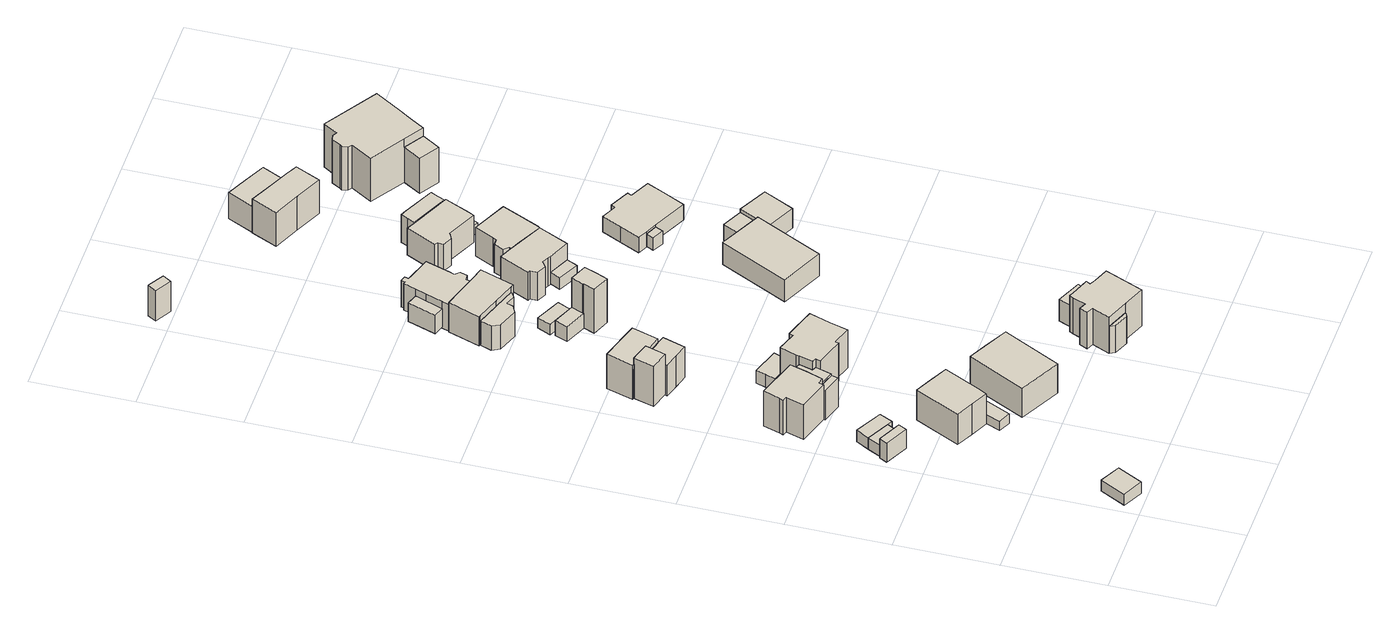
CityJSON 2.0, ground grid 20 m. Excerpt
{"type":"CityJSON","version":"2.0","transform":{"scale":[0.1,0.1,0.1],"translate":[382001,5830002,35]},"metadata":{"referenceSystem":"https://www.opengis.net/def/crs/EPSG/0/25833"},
"CityObjects":{
"building1":{"type":"Building","attributes":{"Gemeindeschluessel":"11000012","BezugspunktDach":"2200","function":"31001_2463","measuredHeight":2.65,"storeysAboveGround":1},"address":[{"country":"Germany","locality":"Berlin","thoroughfareNumber":"11B (2)","thoroughfareName":"Beyschlagstraße"}],"geometry":[{"type":"Solid","lod":"1","boundaries":[[[[0,1,2,3]],[[4,5,6,7]],[[4,7,3,2]],[[5,4,2,1]],[[6,5,1,0]],[[7,6,0,3]]]]}]},
"building2":{"type":"Building","attributes":{"Gemeindeschluessel":"11000012","BezugspunktDach":"2200","function":"51009_1610","measuredHeight":4.38,"storeysAboveGround":0},"address":[{"country":"Germany","locality":"Berlin"}],"geometry":[{"type":"Solid","lod":"1","boundaries":[[[[8,9,10,11,12]],[[13,14,15,16,17]],[[13,17,12,11]],[[14,13,11,10]],[[15,14,10,9]],[[16,15,9,8]],[[17,16,8,12]]]]}]},
"building3":{"type":"Building","attributes":{"Gemeindeschluessel":"11000012","BezugspunktDach":"2200","function":"31001_2463","measuredHeight":2.66,"storeysAboveGround":1},"address":[{"country":"Germany","locality":"Berlin","thoroughfareNumber":"2 (1)","thoroughfareName":"Im Waldwinkel"}],"geometry":[{"type":"Solid","lod":"1","boundaries":[[[[18,19,20,21,22]],[[23,24,25,26,27]],[[23,27,22,21]],[[24,23,21,20]],[[25,24,20,19]],[[26,25,19,18]],[[27,26,18,22]]]]}]},
"building4":{"type":"Building","attributes":{"Gemeindeschluessel":"11000012","BezugspunktDach":"2200","function":"31001_2463","measuredHeight":2.65,"storeysAboveGround":1},"address":[{"country":"Germany","locality":"Berlin","thoroughfareNumber":"2 (2)","thoroughfareName":"Im Waldwinkel"}],"geometry":[{"type":"Solid","lod":"1","boundaries":[[[[20,28,29,30,21]],[[31,32,33,24,23]],[[31,23,21,30]],[[32,31,30,29]],[[33,32,29,28]],[[24,33,28,20]],[[23,24,20,21]]]]}]},
"building5":{"type":"Building","attributes":{"Gemeindeschluessel":"11000012","BezugspunktDach":"2200","function":"31001_1010","measuredHeight":8.99,"storeysAboveGround":1},"address":[{"country":"Germany","locality":"Berlin","thoroughfareNumber":"12","thoroughfareName":"Beyschlagstraße"}],"geometry":[{"type":"Solid","lod":"1","boundaries":[[[[34,35,36,37,38,39,40]],[[41,42,43,44,45,46,47]],[[41,47,40,39]],[[42,41,39,38]],[[43,42,38,37]],[[44,43,37,36]],[[45,44,36,35]],[[46,45,35,34]],[[47,46,34,40]]]]}]},
"building6":{"type":"Building","attributes":{"Gemeindeschluessel":"11000012","BezugspunktDach":"2200","function":"31001_2463","measuredHeight":2.19,"storeysAboveGround":1},"address":[{"country":"Germany","locality":"Berlin","thoroughfareNumber":"12 (1)","thoroughfareName":"Beyschlagstraße"}],"geometry":[{"type":"Solid","lod":"1","boundaries":[[[[48,49,50,51,52]],[[53,54,55,56,57]],[[53,57,52,51]],[[54,53,51,50]],[[55,54,50,49]],[[56,55,49,48]],[[57,56,48,52]]]]}]},
"building7":{"type":"Building","attributes":{"Gemeindeschluessel":"11000012","function":"31001_1010"},"address":[{"country":"Germany","locality":"Berlin","thoroughfareNumber":"2A","thoroughfareName":"Im Waldwinkel"}],"children":["building7-1","building7-2"]},
"building7-1":{"type":"BuildingPart","attributes":{"BezugspunktDach":"2200","measuredHeight":10,"storeysAboveGround":2},"parents":["building7"],"geometry":[{"type":"MultiSurface","lod":"1","boundaries":[[[58,59,60,61,62,63,64,65,66,67,68]],[[69,70,71,72,73,74,75,76,77,78,79]],[[69,79,68,67]],[[70,69,67,66]],[[71,70,66,65]],[[72,71,65,64]],[[73,72,64,63]],[[74,73,63,62]],[[80,81,74,62,61]],[[82,80,75,61,60]],[[77,76,60,59]],[[78,77,59,58]],[[79,78,58,68]],[[75,74,81,80]],[[76,75,80,82]]]}]},
"building7-2":{"type":"BuildingPart","attributes":{"BezugspunktDach":"2200","measuredHeight":7.22,"storeysAboveGround":2},"parents":["building7"],"geometry":[{"type":"MultiSurface","lod":"1","boundaries":[[[83,84,85,86,87,81,82]],[[74,88,89,90,91,92,76]],[[93,75,94]],[[88,74,81,87]],[[89,88,87,86]],[[90,89,86,85]],[[91,90,85,84]],[[92,91,84,83]],[[76,92,83,82]],[[94,75,80,81,74]],[[76,82,80,75,93]]]}]},
"building8":{"type":"Building","attributes":{"Gemeindeschluessel":"11000012","BezugspunktDach":"2200","function":"51009_1610","measuredHeight":6.75,"storeysAboveGround":0},"address":[{"country":"Germany","locality":"Berlin"}],"geometry":[{"type":"Solid","lod":"1","boundaries":[[[[95,96,97,98,99]],[[100,101,102,103,104]],[[100,104,99,98]],[[101,100,98,97]],[[102,101,97,96]],[[103,102,96,95]],[[104,103,95,99]]]]}]},
"building9":{"type":"Building","attributes":{"Gemeindeschluessel":"11000012","BezugspunktDach":"2200","function":"31001_1010","measuredHeight":9.01,"storeysAboveGround":1},"address":[{"country":"Germany","locality":"Berlin","thoroughfareNumber":"10A","thoroughfareName":"Beyschlagstraße"}],"geometry":[{"type":"Solid","lod":"1","boundaries":[[[[105,106,107,108,109]],[[110,111,112,113,114]],[[110,114,109,108]],[[111,110,108,107]],[[112,111,107,106]],[[113,112,106,105]],[[114,113,105,109]]]]}]},
"building10":{"type":"Building","attributes":{"Gemeindeschluessel":"11000012","function":"31001_1010"},"address":[{"country":"Germany","locality":"Berlin","thoroughfareNumber":"4","thoroughfareName":"Im Waldwinkel"}],"children":["building10-1","building10-2","building10-3"]},
"building10-1":{"type":"BuildingPart","attributes":{"BezugspunktDach":"2200","measuredHeight":9.61,"storeysAboveGround":2},"parents":["building10"],"geometry":[{"type":"MultiSurface","lod":"1","boundaries":[[[115,116,117,118,119,120]],[[121,122,123,124,125,126]],[[121,126,120,119]],[[122,121,119,118]],[[123,122,118,117]],[[127,128,129,124,123,117,116],[129,128,130,123]],[[125,124,131,132,133]],[[126,125,115,120]],[[124,129,128,127]],[[128,129,123,130]],[[133,132,131,116,115]]]}]},
"building10-2":{"type":"BuildingPart","attributes":{"BezugspunktDach":"2200","measuredHeight":8.41,"storeysAboveGround":2},"parents":["building10"],"geometry":[{"type":"MultiSurface","lod":"1","boundaries":[[[134,135,136,130,128,127,137,138]],[[139,124,129,123,140,141,142,143]],[[139,143,138,137]],[[124,139,144,131]],[[140,123,130,136]],[[141,140,136,135]],[[142,141,135,134]],[[143,142,134,138]],[[131,144,137,127]],[[129,124,127,128]],[[123,129,128,130,145]]]}]},
"building10-3":{"type":"BuildingPart","attributes":{"BezugspunktDach":"2200","measuredHeight":10.98,"storeysAboveGround":2},"parents":["building10"],"geometry":[{"type":"MultiSurface","lod":"1","boundaries":[[[146,147,148,149]],[[132,131,144,150]],[[132,150,149,148]],[[116,115,151,148,147]],[[144,137,127,147,146]],[[150,144,146,149]],[[131,132,151,115,116]],[[131,152,127,137,144]]]}]},
"building11":{"type":"Building","attributes":{"Gemeindeschluessel":"11000012","BezugspunktDach":"2200","function":"31001_2463","measuredHeight":4.24,"storeysAboveGround":1},"address":[{"country":"Germany","locality":"Berlin","thoroughfareNumber":"2A (2)","thoroughfareName":"Im Waldwinkel"}],"geometry":[{"type":"Solid","lod":"1","boundaries":[[[[153,154,155,156,157,158,159,160]],[[161,162,163,164,165,166,167,168]],[[161,168,160,159]],[[162,161,159,158]],[[163,162,158,157]],[[164,163,157,156]],[[165,164,156,155]],[[166,165,155,154]],[[167,166,154,153]],[[168,167,153,160]]]]}]},
"building12":{"type":"Building","attributes":{"Gemeindeschluessel":"11000012","BezugspunktDach":"2200","function":"31001_1010","measuredHeight":11.23,"storeysAboveGround":2},"address":[{"country":"Germany","locality":"Berlin","thoroughfareNumber":"2A (1)","thoroughfareName":"Im Waldwinkel"}],"geometry":[{"type":"Solid","lod":"1","boundaries":[[[[169,170,171,172,173,174,175,176,177,178,179,180,181]],[[182,183,184,185,186,187,188,189,190,191,192,193,194]],[[182,194,181,180]],[[183,182,180,179]],[[184,183,179,178]],[[185,184,178,177]],[[186,185,177,176]],[[187,186,176,175]],[[188,187,175,174]],[[189,188,174,173]],[[190,189,173,172]],[[191,190,172,171]],[[192,191,171,170]],[[193,192,170,169]],[[194,193,169,181]]]]}]},
"building13":{"type":"Building","attributes":{"Gemeindeschluessel":"11000012","function":"31001_1010"},"address":[{"country":"Germany","locality":"Berlin","thoroughfareNumber":"10","thoroughfareName":"Beyschlagstraße"}],"children":["building13-1","building13-2","building13-3"]},
"building13-1":{"type":"BuildingPart","attributes":{"BezugspunktDach":"2200","measuredHeight":11.13,"storeysAboveGround":2},"parents":["building13"],"geometry":[{"type":"MultiSurface","lod":"1","boundaries":[[[195,196,197,198,199,200,201,202,203,204,205,206,207,208]],[[209,210,211,212,213,214,215,216,217,218,219,220,221,222]],[[209,222,208,207]],[[210,209,207,206]],[[211,210,206,205]],[[212,211,205,204]],[[213,212,204,203]],[[214,213,203,202]],[[215,214,202,201]],[[223,224,225,201,200]],[[216,215,225,226,227]],[[217,216,227,228,229,224,200,199]],[[230,231,229,199,198]],[[218,217,232,228,233]],[[219,218,198,197]],[[220,219,197,196]],[[221,220,196,195]],[[222,221,195,208],[221,222,234,235]],[[227,226,225,224,223]],[[224,229,228,227]],[[233,228,232,229,231,230]],[[234,222,221,235]]]}]},
"building13-2":{"type":"BuildingPart","attributes":{"BezugspunktDach":"2200","measuredHeight":6.42,"storeysAboveGround":2},"parents":["building13"],"geometry":[{"type":"Solid","lod":"1","boundaries":[[[[236,237,235,234]],[[221,238,239,222]],[[238,221,235,237]],[[239,238,237,236]],[[222,239,236,234]],[[221,222,234,235]]]]}]},
"building13-3":{"type":"BuildingPart","attributes":{"BezugspunktDach":"2200","measuredHeight":5.04,"storeysAboveGround":2},"parents":["building13"],"geometry":[{"type":"MultiSurface","lod":"1","boundaries":[[[224,229,231,240,241,225]],[[242,243,233,228,227,226]],[[242,226,225,241]],[[243,242,241,240]],[[233,243,240,231]],[[233,231,229,228]],[[228,229,224,227]],[[226,227,244,224,225]]]}]},
"building14":{"type":"Building","attributes":{"Gemeindeschluessel":"11000012","BezugspunktDach":"2200","function":"31001_2723","measuredHeight":3.46,"storeysAboveGround":1},"address":[{"country":"Germany","locality":"Berlin","thoroughfareNumber":"4 (2)","thoroughfareName":"Im Waldwinkel"}],"geometry":[{"type":"Solid","lod":"1","boundaries":[[[[245,246,247,248]],[[249,250,251,252]],[[249,252,248,247]],[[250,249,247,246]],[[251,250,246,245]],[[252,251,245,248]]]]}]},
"building15":{"type":"Building","attributes":{"Gemeindeschluessel":"11000012","BezugspunktDach":"2200","function":"51009_1610","measuredHeight":5.02,"storeysAboveGround":0},"address":[{"country":"Germany","locality":"Berlin"}],"geometry":[{"type":"Solid","lod":"1","boundaries":[[[[253,254,255,256]],[[257,258,259,260]],[[257,260,256,255]],[[258,257,255,254]],[[259,258,254,253]],[[260,259,253,256]]]]}]},
"building16":{"type":"Building","attributes":{"Gemeindeschluessel":"11000012","BezugspunktDach":"2200","function":"31001_2000","measuredHeight":2.46,"storeysAboveGround":1},"address":[{"country":"Germany","locality":"Berlin","thoroughfareNumber":"6B (1)","thoroughfareName":"Im Waldwinkel"}],"geometry":[{"type":"Solid","lod":"1","boundaries":[[[[261,262,263,264]],[[265,266,267,268]],[[265,268,264,263]],[[266,265,263,262]],[[267,266,262,261]],[[268,267,261,264]]]]}]},
"building17":{"type":"Building","attributes":{"Gemeindeschluessel":"11000012","function":"31001_1010"},"address":[{"country":"Germany","locality":"Berlin","thoroughfareNumber":"6A","thoroughfareName":"Im Waldwinkel"}],"children":["building17-1","building17-2"]},
"building17-1":{"type":"BuildingPart","attributes":{"BezugspunktDach":"2200","measuredHeight":8.02,"storeysAboveGround":1},"parents":["building17"],"geometry":[{"type":"MultiSurface","lod":"1","boundaries":[[[269,270,271,272,273,274,275,276,277]],[[278,279,280,281,282,283,284,285,286]],[[278,286,277,276]],[[279,278,276,275]],[[280,279,275,274]],[[281,280,274,273]],[[282,281,273,272]],[[283,282,272,271]],[[287,288,271,270]],[[285,289,287,284,270,269]],[[286,285,269,277]],[[284,283,290,288,287]],[[284,287,289,285]]]}]},
"building17-2":{"type":"BuildingPart","attributes":{"BezugspunktDach":"2200","measuredHeight":5.65,"storeysAboveGround":1},"parents":["building17"],"geometry":[{"type":"MultiSurface","lod":"1","boundaries":[[[291,292,293,294,295,288,289,296]],[[285,283,297,298,299,300,301,302]],[[285,302,296,289]],[[285,284,283]],[[297,283,288,295]],[[298,297,295,294]],[[299,298,294,293]],[[300,299,293,292]],[[301,300,292,291]],[[302,301,291,296]],[[283,284,287,288]],[[289,287,284,285]]]}]},
"building18":{"type":"Building","attributes":{"Gemeindeschluessel":"11000012","BezugspunktDach":"2200","function":"31001_2723","measuredHeight":11.25,"storeysAboveGround":1},"address":[{"country":"Germany","locality":"Berlin","thoroughfareNumber":"4 (1)","thoroughfareName":"Im Waldwinkel"}],"geometry":[{"type":"Solid","lod":"1","boundaries":[[[[303,304,305,306,307,308,309]],[[310,311,312,313,314,315,316]],[[310,316,309,308]],[[311,310,308,307]],[[312,311,307,306]],[[313,312,306,305]],[[314,313,305,304]],[[315,314,304,303]],[[316,315,303,309]]]]}]},
"building19":{"type":"Building","attributes":{"Gemeindeschluessel":"11000012","BezugspunktDach":"2200","function":"51009_1610","measuredHeight":7.08,"storeysAboveGround":0},"address":[{"country":"Germany","locality":"Berlin"}],"geometry":[{"type":"Solid","lod":"1","boundaries":[[[[317,318,319,320,321]],[[322,323,324,325,326]],[[322,326,321,320]],[[323,322,320,319]],[[324,323,319,318]],[[325,324,318,317]],[[326,325,317,321]]]]}]},
"building20":{"type":"Building","attributes":{"Gemeindeschluessel":"11000012","BezugspunktDach":"2200","function":"31001_1010","measuredHeight":7.64,"storeysAboveGround":1},"address":[{"country":"Germany","locality":"Berlin","thoroughfareNumber":"6","thoroughfareName":"Im Waldwinkel"}],"geometry":[{"type":"Solid","lod":"1","boundaries":[[[[327,328,329,330,331,332,333,334,335,336,337,338,339,340,341,342]],[[343,344,345,346,347,348,349,350,351,352,353,354,355,356,357,358]],[[343,358,342,341]],[[344,343,341,340]],[[345,344,340,339]],[[346,345,339,338]],[[347,346,338,337]],[[348,347,337,336]],[[349,348,336,335]],[[350,349,335,334]],[[351,350,334,333]],[[352,351,333,332]],[[353,352,332,331]],[[354,353,331,330]],[[355,354,330,329]],[[356,355,329,328]],[[357,356,328,327]],[[358,357,327,342]]]]}]},
"building21":{"type":"Building","attributes":{"Gemeindeschluessel":"11000012","BezugspunktDach":"2200","function":"51009_1610","measuredHeight":2.72,"storeysAboveGround":0},"address":[{"country":"Germany","locality":"Berlin"}],"geometry":[{"type":"Solid","lod":"1","boundaries":[[[[359,360,361,362]],[[363,364,365,366]],[[363,366,362,361]],[[364,363,361,360]],[[365,364,360,359]],[[366,365,359,362]]]]}]},
"building22":{"type":"Building","attributes":{"Gemeindeschluessel":"11000012","BezugspunktDach":"2200","function":"31001_1010","measuredHeight":8.05,"storeysAboveGround":1},"address":[{"country":"Germany","locality":"Berlin","thoroughfareNumber":"6B","thoroughfareName":"Im Waldwinkel"}],"geometry":[{"type":"Solid","lod":"1","boundaries":[[[[367,368,369,370,371,372,373,374,375,376,377,378]],[[379,380,381,382,383,384,385,386,387,388,389,390]],[[379,390,378,377]],[[380,379,377,376]],[[381,380,376,375]],[[382,381,375,374]],[[383,382,374,373]],[[384,383,373,372]],[[385,384,372,371]],[[386,385,371,370]],[[387,386,370,369]],[[388,387,369,368]],[[389,388,368,367]],[[390,389,367,378]]]]}]},
"building23":{"type":"Building","attributes":{"Gemeindeschluessel":"11000012","function":"31001_1010"},"address":[{"country":"Germany","locality":"Berlin","thoroughfareNumber":"2B","thoroughfareName":"Im Waldwinkel"}],"children":["building23-1","building23-2","building23-3"]},
"building23-1":{"type":"BuildingPart","attributes":{"BezugspunktDach":"2200","measuredHeight":6.68,"storeysAboveGround":1},"parents":["building23"],"geometry":[{"type":"MultiSurface","lod":"1","boundaries":[[[391,392,393,394]],[[395,396,397,398]],[[395,398,394,393]],[[396,399,400,401,395,393,392]],[[397,396,402,403,404,392,391]],[[398,397,391,394]],[[401,400,399,396]],[[404,403,402,396]]]}]},
"building23-2":{"type":"BuildingPart","attributes":{"BezugspunktDach":"2200","measuredHeight":3.85,"storeysAboveGround":1},"parents":["building23"],"geometry":[{"type":"Solid","lod":"1","boundaries":[[[[399,405,406,400]],[[407,408,396,401]],[[407,401,400,406]],[[408,407,406,405]],[[405,399,396,408]],[[401,396,399,400]]]]}]},
"building23-3":{"type":"BuildingPart","attributes":{"BezugspunktDach":"2200","measuredHeight":5.84,"storeysAboveGround":1},"parents":["building23"],"geometry":[{"type":"MultiSurface","lod":"1","boundaries":[[[409,410,411,403]],[[408,412,413,402]],[[408,405,399,396,404,411]],[[412,408,411,410]],[[413,412,410,409]],[[402,413,409,403]],[[402,403,404,396]],[[396,399,405,408]]]}]},
"building24":{"type":"Building","attributes":{"Gemeindeschluessel":"11000012","BezugspunktDach":"2200","function":"31001_1010","measuredHeight":8.02,"storeysAboveGround":1},"address":[{"country":"Germany","locality":"Berlin","thoroughfareNumber":"6C","thoroughfareName":"Im Waldwinkel"}],"geometry":[{"type":"Solid","lod":"1","boundaries":[[[[414,376,374,415,416,417,418,419,420,421,422,423]],[[424,425,426,427,428,429,430,431,432,433,434,435]],[[424,435,423,422]],[[425,424,422,421]],[[426,425,421,420]],[[427,426,420,419]],[[428,427,419,418]],[[429,428,418,417]],[[430,429,417,416]],[[431,430,416,415]],[[432,431,415,374]],[[433,432,374,376]],[[434,433,376,414]],[[435,434,414,423]]]]}]},
"building25":{"type":"Building","attributes":{"Gemeindeschluessel":"11000012","BezugspunktDach":"2200","function":"31001_1010","measuredHeight":6.28,"storeysAboveGround":1},"address":[{"country":"Germany","locality":"Berlin","thoroughfareNumber":"6D","thoroughfareName":"Im Waldwinkel"}],"geometry":[{"type":"Solid","lod":"1","boundaries":[[[[436,437,438,439,440,441,442,443,444,445,446]],[[447,448,449,450,451,452,453,454,455,456,457]],[[447,457,446,445]],[[448,447,445,444]],[[449,448,444,443]],[[450,449,443,442]],[[451,450,442,441]],[[452,451,441,440]],[[453,452,440,439]],[[454,453,439,438]],[[455,454,438,437]],[[456,455,437,436]],[[457,456,436,446]]]]}]},
"building26":{"type":"Building","attributes":{"Gemeindeschluessel":"11000012","BezugspunktDach":"2200","function":"51009_1610","measuredHeight":3.02,"storeysAboveGround":0},"address":[{"country":"Germany","locality":"Berlin"}],"geometry":[{"type":"Solid","lod":"1","boundaries":[[[[458,459,460,461]],[[462,463,464,465]],[[462,465,461,460]],[[463,462,460,459]],[[464,463,459,458]],[[465,464,458,461]]]]}]},
"building27":{"type":"Building","attributes":{"Gemeindeschluessel":"11000012","BezugspunktDach":"2200","function":"51009_1610","measuredHeight":3.33,"storeysAboveGround":0},"address":[{"country":"Germany","locality":"Berlin"}],"geometry":[{"type":"Solid","lod":"1","boundaries":[[[[466,467,468,469,470,471]],[[472,473,474,475,476,477]],[[472,477,471,470]],[[473,472,470,469]],[[474,473,469,468]],[[475,474,468,467]],[[476,475,467,466]],[[477,476,466,471]]]]}]},
"building28":{"type":"Building","attributes":{"Gemeindeschluessel":"11000012","BezugspunktDach":"2200","function":"31001_2463","measuredHeight":6.71,"storeysAboveGround":1},"address":[{"country":"Germany","locality":"Berlin","thoroughfareNumber":"6D (1)","thoroughfareName":"Im Waldwinkel"}],"geometry":[{"type":"Solid","lod":"1","boundaries":[[[[478,479,480,481,482,483,484]],[[485,486,487,488,489,449,448]],[[485,448,484,483]],[[486,485,483,482]],[[487,486,482,481]],[[488,487,481,480]],[[489,488,480,479]],[[449,489,479,478]],[[448,449,478,484]]]]}]},
"building29":{"type":"Building","attributes":{"Gemeindeschluessel":"11000012","BezugspunktDach":"2200","function":"51009_1610","measuredHeight":2.35,"storeysAboveGround":0},"address":[{"country":"Germany","locality":"Berlin"}],"geometry":[{"type":"Solid","lod":"1","boundaries":[[[[490,491,492,493]],[[494,495,496,497]],[[494,497,493,492]],[[495,494,492,491]],[[496,495,491,490]],[[497,496,490,493]]]]}]},
"building30":{"type":"Building","attributes":{"Gemeindeschluessel":"11000012","BezugspunktDach":"2200","function":"31001_1010","measuredHeight":4.29,"storeysAboveGround":1},"address":[{"country":"Germany","locality":"Berlin","thoroughfareNumber":"149 (1)","thoroughfareName":"Ruppiner Chaussee"}],"geometry":[{"type":"Solid","lod":"1","boundaries":[[[[498,499,500,501,502,503,504,505,506,507,508,509]],[[510,511,512,513,514,515,516,517,518,519,520,521]],[[510,521,509,508]],[[511,510,508,507]],[[512,511,507,506]],[[513,512,506,505]],[[514,513,505,504]],[[515,514,504,503]],[[516,515,503,502]],[[517,516,502,501]],[[518,517,501,500]],[[519,518,500,499]],[[520,519,499,498]],[[521,520,498,509]]]]}]},
"building31":{"type":"Building","attributes":{"Gemeindeschluessel":"11000012","function":"31001_1010"},"address":[{"country":"Germany","locality":"Berlin","thoroughfareNumber":"151A","thoroughfareName":"Ruppiner Chaussee"}],"children":["building31-1","building31-2"]},
"building31-1":{"type":"BuildingPart","attributes":{"BezugspunktDach":"2200","measuredHeight":7.62,"storeysAboveGround":2},"parents":["building31"],"geometry":[{"type":"MultiSurface","lod":"1","boundaries":[[[522,523,524,525,526]],[[527,528,529,530,531]],[[527,531,526,525]],[[528,527,525,524]],[[529,528,524,523]],[[530,529,523,522]],[[532,533,526,531]],[[530,522,533,532]]]}]},
"building31-2":{"type":"BuildingPart","attributes":{"BezugspunktDach":"2200","measuredHeight":10.63,"storeysAboveGround":2},"parents":["building31"],"geometry":[{"type":"MultiSurface","lod":"1","boundaries":[[[534,535,536,537,538,539,540]],[[541,542,543,544,545,546,547]],[[541,547,540,539]],[[533,526,531,532,542,541,539,538]],[[522,533,532,530,543,542,538,537]],[[544,543,537,536]],[[545,544,536,535]],[[546,545,535,534]],[[547,546,534,540]],[[532,531,526,533]],[[530,532,533,522]]]}]},
"building32":{"type":"Building","attributes":{"Gemeindeschluessel":"11000012","function":"31001_1010"},"address":[{"country":"Germany","locality":"Berlin","thoroughfareNumber":"151","thoroughfareName":"Ruppiner Chaussee"}],"children":["building32-1","building32-2"]},
"building32-1":{"type":"BuildingPart","attributes":{"BezugspunktDach":"2200","measuredHeight":12.08,"storeysAboveGround":1},"parents":["building32"],"geometry":[{"type":"MultiSurface","lod":"1","boundaries":[[[548,549,550,551,552,553,554,555,556,557,558,559,560,561,562]],[[563,564,565,566,567,568,569,570,571,572,573,574,575,576,577]],[[563,577,562,561]],[[564,563,561,560]],[[565,564,560,559]],[[566,565,559,558]],[[567,566,558,557]],[[568,567,557,556]],[[569,568,556,555]],[[570,569,555,554]],[[571,570,554,553]],[[572,571,553,552]],[[573,572,552,551]],[[574,573,551,550]],[[575,574,550,549]],[[578,579,575,549,548]],[[577,576,548,562]],[[576,575,579,578]]]}]},
"building32-2":{"type":"BuildingPart","attributes":{"BezugspunktDach":"2200","measuredHeight":8.37,"storeysAboveGround":1},"parents":["building32"],"geometry":[{"type":"Solid","lod":"1","boundaries":[[[[580,579,578,581]],[[576,575,582,583]],[[576,583,581,578]],[[582,575,579,580]],[[583,582,580,581]],[[576,578,579,575]]]]}]}
},
"vertices":[
[49,10,38],[75,60,38],[35,80,38],[9,30,38],[35,80,12],[75,60,12],[49,10,12],[9,30,12],
[50,446,56],[59,462,56],[16,483,56],[12,484,56],[4,469,56],[12,484,12],[16,483,12],[59,462,12],[50,446,12],[4,469,12],
[59,462,38],[60,462,38],[74,487,38],[30,510,38],[16,483,38],[30,510,11],[74,487,11],[60,462,11],[59,462,11],[16,483,11],
[84,482,38],[97,508,38],[44,536,38],[44,536,11],[97,508,11],[84,482,11],
[119,344,83],[153,327,83],[163,346,83],[197,415,83],[163,432,83],[129,449,83],[85,361,83],[129,449,12],[163,432,12],[197,415,12],[163,346,12],[153,327,12],[119,344,12],[85,361,12],
[165,288,35],[187,335,35],[163,346,35],[153,327,35],[141,299,35],[153,327,13],[163,346,13],[187,335,13],[165,288,13],[141,299,13],
[85,609,93],[88,619,93],[100,616,93],[111,648,93],[119,675,93],[121,681,93],[39,707,93],[28,674,93],[25,666,93],[34,663,93],[23,628,93],[34,663,11],[25,666,11],[28,674,11],[39,707,11],[121,681,11],[119,675,11],[111,648,11],[100,616,11],[88,619,11],[85,609,11],[23,628,11],[111,648,83],[119,675,83],[100,616,83],
[128,607,83],[135,629,83],[138,639,83],[129,642,83],[137,669,83],[137,669,11],[129,642,11],[138,639,11],[135,629,11],[128,607,11],[110,648,11],[115,661,11],
[124,593,80],[128,607,80],[88,619,80],[85,609,80],[84,606,80],[85,609,12],[88,619,12],[128,607,12],[124,593,12],[84,606,12],
[273,230,77],[331,343,77],[290,364,77],[249,385,77],[192,272,77],[249,385,8],[290,364,8],[331,343,8],[273,230,8],[192,272,8],
[46,949,92],[83,938,92],[124,927,92],[140,979,92],[59,1003,92],[43,950,92],[59,1003,11],[140,979,11],[124,927,11],[83,938,11],[46,949,11],[43,950,11],[83,938,83],[111,930,83],[111,930,11],[124,927,83],[83,938,12],[46,949,12],[46,949,83],
[98,886,83],[126,878,83],[140,922,83],[71,898,83],[70,894,83],[71,898,11],[140,922,11],[126,878,11],[98,886,11],[70,894,11],[71,898,12],[124,927,72],
[71,898,107],[83,938,107],[46,949,107],[34,909,107],[34,909,12],[46,949,39],[83,938,53],
[150,708,41],[188,695,41],[191,703,41],[194,715,41],[201,734,41],[147,752,41],[141,732,41],[134,713,41],[141,732,11],[147,752,11],[201,734,11],[194,715,11],[191,703,11],[188,695,11],[150,708,11],[134,713,11],
[138,639,103],[135,629,103],[191,612,103],[192,618,103],[229,606,103],[240,643,103],[253,683,103],[191,703,103],[188,695,103],[150,708,103],[139,675,103],[137,669,103],[129,642,103],[137,669,13],[139,675,13],[150,708,13],[188,695,13],[191,703,13],[253,683,13],[240,643,13],[229,606,13],[192,618,13],[191,612,13],[135,629,13],[138,639,13],[129,642,13],
[441,152,98],[484,135,98],[516,210,98],[486,222,98],[474,228,98],[479,236,98],[443,250,98],[434,254,98],[430,246,98],[419,221,98],[405,227,98],[398,211,98],[412,205,98],[396,170,98],[412,205,13],[398,211,13],[405,227,13],[419,221,13],[430,246,13],[434,254,13],[443,250,13],[479,236,13],[474,228,13],[486,222,13],[516,210,13],[484,135,13],[441,152,13],[396,170,13],[479,236,24],[479,236,64],[443,250,64],[443,250,14],[479,236,14],[474,228,14],[474,228,64],[486,222,34],[486,222,64],[474,228,18],[486,222,14],[396,170,77],[441,152,77],
[402,160,77],[431,148,77],[431,148,13],[402,160,13],
[505,259,64],[456,280,64],[456,280,14],[505,259,14],[479,236,31],
[205,1088,46],[215,1113,46],[172,1131,46],[162,1106,46],[172,1131,11],[215,1113,11],[205,1088,11],[162,1106,11],
[134,1329,58],[154,1384,58],[132,1392,58],[113,1336,58],[132,1392,15],[154,1384,15],[134,1329,15],[113,1336,15],
[220,1117,36],[232,1143,36],[182,1166,36],[170,1140,36],[182,1166,12],[232,1143,12],[220,1117,12],[170,1140,12],
[111,1252,79],[158,1236,79],[202,1221,79],[208,1219,79],[231,1286,79],[200,1295,79],[180,1301,79],[130,1316,79],[108,1253,79],[130,1316,10],[180,1301,10],[200,1295,10],[231,1286,10],[208,1219,10],[202,1221,10],[158,1236,10],[111,1252,10],[108,1253,10],[158,1236,67],[202,1221,67],[111,1252,67],[202,1221,59],
[111,1214,67],[150,1200,67],[166,1208,67],[170,1220,67],[189,1213,67],[103,1230,67],[189,1213,10],[170,1220,10],[166,1208,10],[150,1200,10],[111,1214,10],[103,1230,10],
[230,1052,115],[240,1075,115],[249,1099,115],[215,1113,115],[205,1090,115],[205,1088,115],[196,1066,115],[205,1088,12],[205,1090,12],[215,1113,12],[249,1099,12],[240,1075,12],[230,1052,12],[196,1066,12],
[41,1805,85],[52,1822,85],[22,1840,85],[19,1841,85],[9,1824,85],[19,1841,14],[22,1840,14],[52,1822,14],[41,1805,14],[9,1824,14],
[200,1295,75],[203,1305,75],[214,1306,75],[219,1321,75],[211,1329,75],[215,1341,75],[230,1387,75],[177,1404,75],[179,1412,75],[169,1415,75],[167,1407,75],[162,1409,75],[154,1384,75],[146,1362,75],[134,1329,75],[130,1316,75],[134,1329,12],[146,1362,12],[154,1384,12],[162,1409,12],[167,1407,12],[169,1415,12],[179,1412,12],[177,1404,12],[230,1387,12],[215,1341,12],[211,1329,12],[219,1321,12],[214,1306,12],[203,1305,12],[200,1295,12],[130,1316,12],
[332,1137,41],[342,1158,41],[301,1177,41],[291,1157,41],[301,1177,14],[342,1158,14],[332,1137,14],[291,1157,14],
[252,1201,79],[252,1187,79],[271,1178,79],[282,1186,79],[295,1180,79],[301,1177,79],[342,1158,79],[370,1217,79],[323,1240,79],[302,1250,79],[276,1262,79],[248,1203,79],[276,1262,13],[302,1250,13],[323,1240,13],[370,1217,13],[342,1158,13],[301,1177,13],[295,1180,13],[282,1186,13],[271,1178,13],[252,1187,13],[252,1201,13],[248,1203,13],
[456,724,64],[522,857,64],[439,898,64],[372,764,64],[439,898,12],[522,857,12],[456,724,12],[372,764,12],[522,857,50],[483,876,50],[483,876,12],[511,834,12],[511,834,58],[522,857,58],
[541,895,50],[502,914,50],[502,914,12],[541,895,12],
[568,806,58],[598,866,58],[541,895,58],[598,866,12],[568,806,12],
[303,1254,79],[373,1222,79],[389,1256,79],[395,1269,79],[407,1295,79],[339,1327,79],[320,1289,79],[317,1282,79],[305,1282,79],[296,1263,79],[305,1282,12],[317,1282,12],[320,1289,12],[339,1327,12],[407,1295,12],[395,1269,12],[389,1256,12],[373,1222,12],[370,1217,12],[302,1250,12],[303,1254,12],[296,1263,12],
[284,1381,75],[284,1370,75],[302,1361,75],[315,1368,75],[374,1340,75],[379,1350,75],[402,1400,75],[398,1402,75],[324,1436,75],[308,1444,75],[279,1385,75],[308,1444,12],[324,1436,12],[398,1402,12],[402,1400,12],[379,1350,12],[374,1340,12],[315,1368,12],[302,1361,12],[284,1370,12],[284,1381,12],[279,1385,12],
[463,1016,42],[470,1031,42],[448,1041,42],[441,1027,42],[448,1041,12],[470,1031,12],[463,1016,12],[441,1027,12],
[395,1212,42],[406,1235,42],[418,1258,42],[395,1269,42],[384,1246,42],[373,1222,42],[384,1246,14],[395,1269,14],[418,1258,14],[406,1235,14],[395,1212,14],[373,1222,14],
[398,1402,77],[404,1416,77],[411,1430,77],[350,1459,77],[338,1464,77],[331,1450,77],[324,1436,77],[331,1450,12],[338,1464,12],[350,1459,12],[411,1430,12],[404,1416,12],
[399,1340,37],[422,1388,37],[402,1400,37],[379,1350,37],[402,1400,14],[422,1388,14],[399,1340,14],[379,1350,14],
[448,1041,47],[470,1031,47],[537,999,47],[556,1037,47],[574,1076,47],[535,1095,47],[539,1103,47],[500,1122,47],[496,1114,47],[466,1128,47],[447,1089,47],[429,1051,47],[447,1089,11],[466,1128,11],[496,1114,11],[500,1122,11],[539,1103,11],[535,1095,11],[574,1076,11],[556,1037,11],[537,999,11],[470,1031,11],[448,1041,11],[429,1051,11],
[369,1686,77],[393,1736,77],[352,1756,77],[310,1776,77],[286,1725,77],[310,1776,16],[352,1756,16],[393,1736,16],[369,1686,16],[286,1725,16],[339,1700,16],[339,1700,77],
[316,1650,94],[369,1625,94],[392,1674,94],[369,1686,94],[339,1700,94],[286,1725,94],[262,1674,94],[286,1725,15],[339,1700,15],[369,1686,15],[392,1674,15],[369,1625,15],[316,1650,15],[262,1674,15],
[506,1507,105],[544,1483,105],[562,1512,105],[578,1536,105],[610,1587,105],[611,1588,105],[506,1655,105],[488,1627,105],[480,1632,105],[469,1630,105],[458,1612,105],[455,1608,105],[458,1597,105],[465,1592,105],[439,1550,105],[465,1592,3],[458,1597,3],[455,1608,3],[458,1612,3],[469,1630,3],[480,1632,3],[488,1627,3],[506,1655,3],[611,1588,3],[610,1587,3],[578,1536,3],[562,1512,3],[544,1483,3],[506,1507,3],[439,1550,3],[506,1507,86],[544,1483,86],
[522,1448,86],[484,1472,86],[522,1448,3],[484,1472,3]
]}
